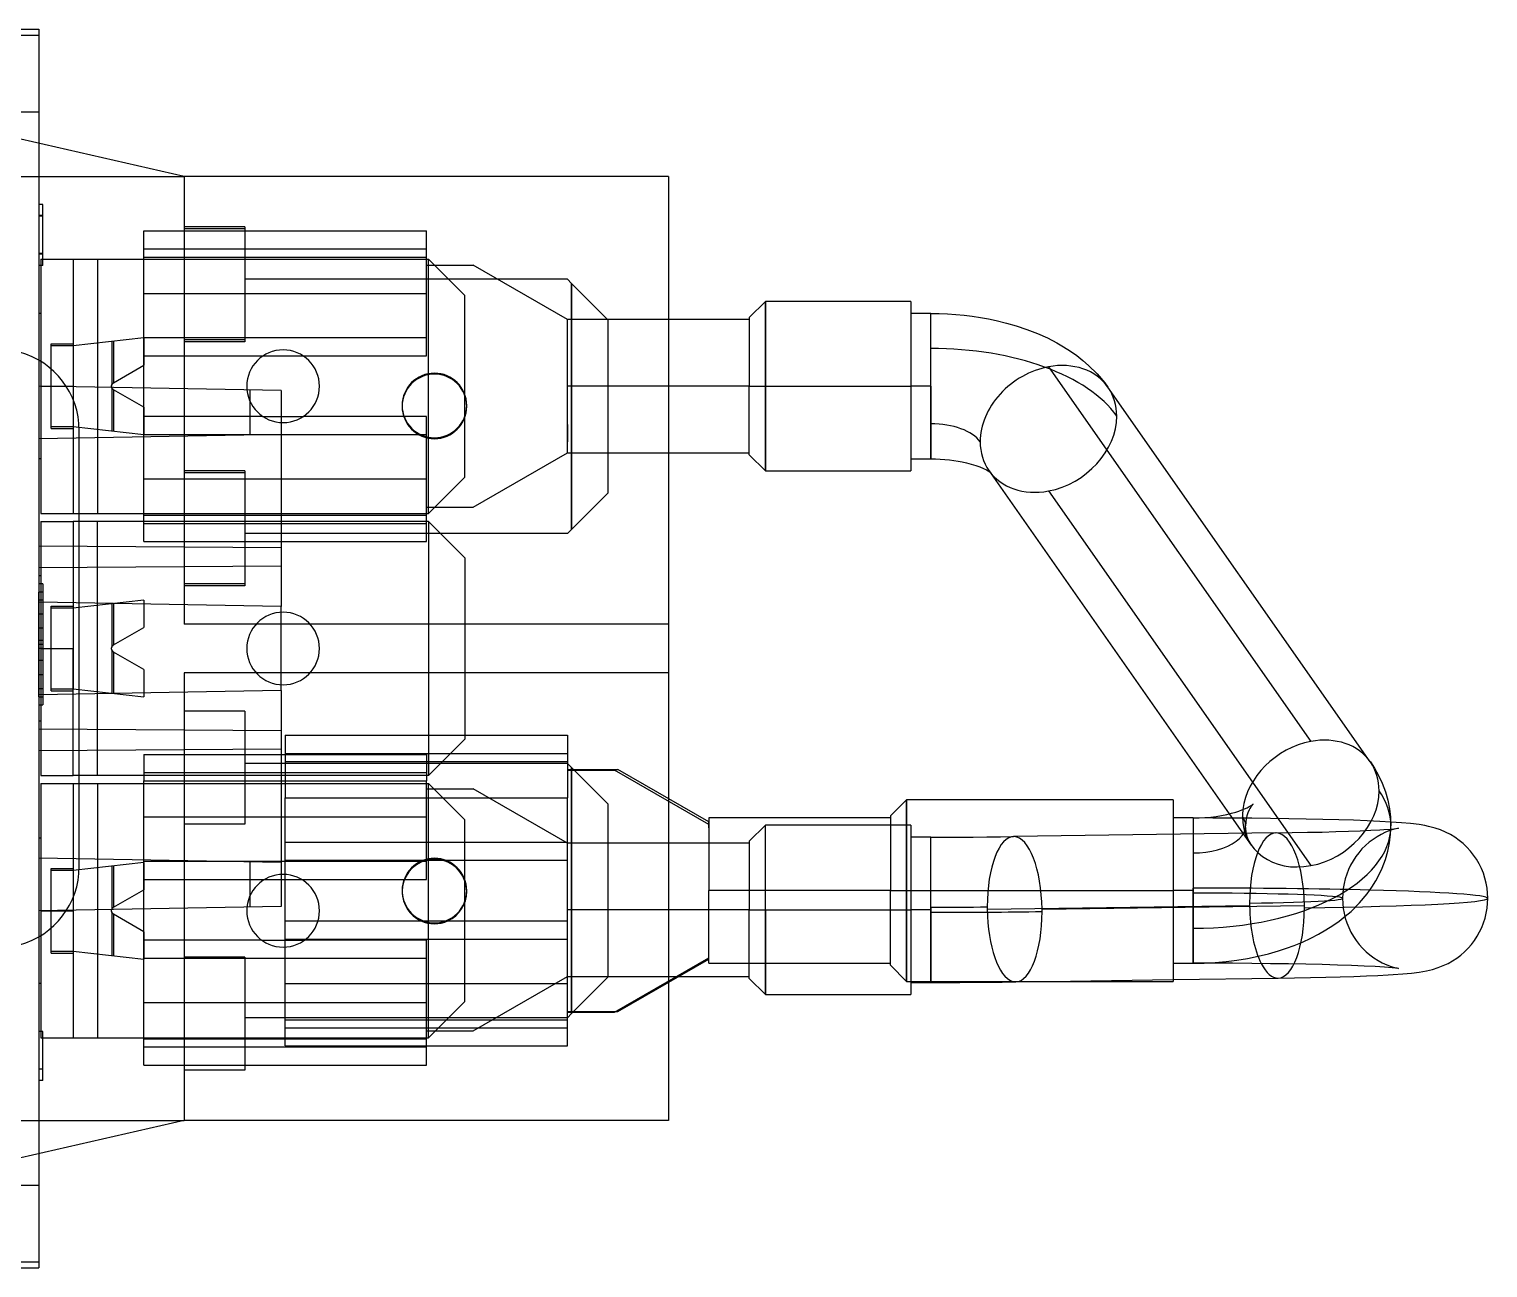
# Model space of a CAD drawing. Header units: millimetres. Extents: x -4.8 to 51.9, y -18 to 18.
# Drawn here: x 15.76 to 51.9, y -15.35 to 15.35 of the extents above; entities that cross this region are included whole.
import ezdxf

# ---------------------------------------------------------------- set-up
doc = ezdxf.new("R2010")
doc.units = ezdxf.units.MM
doc.layers.add('MAIN-1', color=7, linetype='Continuous')
doc.layers.add('MAIN-2', color=7, linetype='Continuous')

msp = doc.modelspace()

# ---------------------------------------------------------------- linework, layer by layer
at = {"layer": 'MAIN-1'}
for p, q in [((15, 15.35), (16, 15.35)), ((15, 15.2), (16, 15.2)), ((16, 15.35), (16, 15.2)), ((16, 15.2), (16, 12.52)), ((19.6, 11.7), (11.2, 13.612)), ((19.6, 11.7), (19.6, 0.6)), ((31.6, 11.7), (19.6, 11.7)), ((31.6, 11.7), (31.6, 0.6)), ((21.1, 10.45), (19.6, 10.45)), ((21.1, 10.45), (21.1, 7.65)), ((29.1, 9.15), (21.1, 9.15)), ((29.2, 9.05), (29.1, 9.15)), ((29.2, 2.95), (29.2, 9.05)), ((29.2, 9.05), (30.1, 8.15)), ((34, 8.602), (33.6, 8.202)), ((34, 8.602), (34, 6.502)), ((37.6, 8.602), (34, 8.602)), ((37.6, 8.602), (37.6, 6.502)), ((30.1, 8.15), (30.1, 3.85)), ((33.6, 8.152), (31.6, 8.152)), ((33.6, 8.202), (33.6, 6.502)), ((38.1, 8.302), (37.6, 8.302)), ((38.1, 6.502), (38.1, 8.302)), ((38.1, 8.302), (38.307, 8.3)), ((38.307, 8.3), (38.513, 8.291)), ((38.513, 8.291), (38.718, 8.278)), ((38.718, 8.278), (38.923, 8.259)), ((38.923, 8.259), (39.126, 8.234)), ((39.126, 8.234), (39.327, 8.204)), ((39.327, 8.204), (39.526, 8.168)), ((39.526, 8.168), (39.722, 8.127)), ((39.722, 8.127), (39.971, 8.067)), ((39.971, 8.067), (40.213, 7.997)), ((40.213, 7.997), (40.481, 7.908)), ((21.1, 7.65), (19.6, 7.65)), ((40.481, 7.908), (40.74, 7.807)), ((40.74, 7.807), (40.988, 7.696)), ((40.988, 7.696), (41.224, 7.574)), ((41.224, 7.574), (41.39, 7.478)), ((41.39, 7.478), (41.558, 7.371)), ((41.558, 7.371), (41.718, 7.258)), ((41.718, 7.258), (41.869, 7.14)), ((41.014, 6.982), (47.514, -2.304)), ((41.869, 7.14), (42.01, 7.017)), ((42.01, 7.017), (42.223, 6.804)), ((42.223, 6.804), (42.411, 6.582)), ((42.411, 6.582), (42.489, 6.475)), ((33.6, 6.502), (31.6, 6.502)), ((33.6, 4.802), (33.6, 6.502)), ((33.6, 6.502), (34, 6.502)), ((34, 6.502), (34, 4.402)), ((34, 6.502), (37.6, 6.502)), ((37.6, 6.502), (37.6, 4.402)), ((38.1, 6.502), (37.6, 6.502)), ((38.1, 6.502), (38.1, 5.569)), ((48.988, -2.811), (42.488, 6.475)), ((38.1, 5.569), (38.1, 4.702)), ((17, -5.411), (17, 5.411)), ((31.6, 4.852), (33.6, 4.852)), ((33.6, 4.802), (34, 4.402)), ((37.6, 4.702), (38.1, 4.702)), ((38.1, 4.702), (38.217, 4.701)), ((38.217, 4.701), (38.333, 4.696)), ((21.1, 4.35), (19.6, 4.35)), ((21.1, 4.35), (21.1, 1.55)), ((34, 4.402), (37.6, 4.402)), ((38.333, 4.696), (38.448, 4.688)), ((38.448, 4.688), (38.561, 4.677)), ((38.561, 4.677), (38.671, 4.662)), ((38.671, 4.662), (38.777, 4.646)), ((38.777, 4.646), (38.879, 4.626)), ((38.879, 4.626), (38.984, 4.603)), ((38.984, 4.603), (39.102, 4.572)), ((39.102, 4.572), (39.213, 4.537)), ((39.213, 4.537), (39.317, 4.499)), ((39.317, 4.499), (39.404, 4.463)), ((39.404, 4.463), (39.475, 4.427)), ((39.475, 4.427), (39.516, 4.405)), ((39.516, 4.405), (39.546, 4.386)), ((39.539, 4.411), (45.495, -4.098)), ((39.546, 4.386), (39.567, 4.371)), ((30.1, 3.85), (29.2, 2.95)), ((29.1, 2.85), (29.2, 2.95)), ((29.1, 2.85), (21.1, 2.85)), ((21.1, 1.55), (19.6, 1.55)), ((31.6, 0.6), (19.6, 0.6)), ((31.6, 0.6), (31.6, -0.6)), ((19.6, -0.6), (19.6, -11.7)), ((31.6, -0.6), (19.6, -0.6)), ((31.6, -0.6), (31.6, -3.723)), ((21.1, -1.55), (19.6, -1.55)), ((21.1, -1.55), (21.1, -4.35)), ((22.1, -2.15), (22.1, -3.7)), ((22.1, -2.15), (29.1, -2.15)), ((29.1, -2.15), (29.1, -3.7)), ((22.1, -2.85), (21.1, -2.85)), ((29.2, -2.95), (29.1, -2.85)), ((48.989, -2.811), (49.092, -2.968)), ((29.2, -9.05), (29.2, -2.95)), ((29.2, -2.95), (30.1, -3.85)), ((29.25, -3), (30.348, -3)), ((32.6, -4.3), (30.348, -3)), ((49.092, -2.968), (49.183, -3.129)), ((49.183, -3.129), (49.282, -3.338)), ((49.282, -3.338), (49.363, -3.55)), ((49.363, -3.55), (49.423, -3.76)), ((22.1, -5.25), (22.1, -3.7)), ((29.1, -5.25), (29.1, -3.7)), ((30.1, -3.85), (30.1, -8.15)), ((37.5, -3.75), (37.1, -4.15)), ((37.5, -3.75), (37.1, -4.15)), ((37.5, -3.75), (37.5, -6)), ((44.1, -3.75), (37.5, -3.75)), ((44.1, -3.75), (37.5, -3.75)), ((44.1, -3.75), (44.1, -6)), ((45.804, -4.002), (45.875, -3.973)), ((45.875, -3.973), (45.935, -3.945)), ((45.935, -3.945), (45.985, -3.92)), ((45.985, -3.92), (46.023, -3.897)), ((46.023, -3.897), (46.051, -3.88)), ((46.051, -3.88), (46.069, -3.867)), ((46.069, -3.867), (46.079, -3.859)), ((46.079, -3.859), (46.082, -3.857)), ((49.423, -3.76), (49.466, -3.971)), ((49.466, -3.971), (49.492, -4.181)), ((32.6, -4.2), (32.6, -6)), ((37.1, -4.2), (32.6, -4.2)), ((37.1, -4.2), (32.6, -4.2)), ((32.6, -4.441), (32.6, -4.3)), ((37.1, -4.15), (37.1, -6)), ((44.6, -4.2), (44.1, -4.2)), ((44.6, -4.2), (44.1, -4.2)), ((44.6, -4.2), (44.747, -4.197)), ((44.6, -4.2), (44.6, -6)), ((44.747, -4.197), (44.892, -4.19)), ((44.892, -4.19), (45.035, -4.177)), ((45.035, -4.177), (45.173, -4.16)), ((45.173, -4.16), (45.305, -4.138)), ((45.305, -4.138), (45.431, -4.113)), ((45.431, -4.113), (45.548, -4.084)), ((45.548, -4.084), (45.655, -4.054)), ((45.655, -4.054), (45.733, -4.028)), ((45.733, -4.028), (45.804, -4.002)), ((49.492, -4.181), (49.5, -4.392)), ((49.759, -4.319), (49.498, -4.301)), ((49.986, -4.339), (49.759, -4.319)), ((21.1, -4.35), (19.6, -4.35)), ((49.466, -4.813), (49.492, -4.603)), ((49.492, -4.603), (49.5, -4.392)), ((50.199, -4.365), (49.986, -4.339)), ((50.338, -4.387), (50.199, -4.365)), ((50.434, -4.408), (50.338, -4.387)), ((50.595, -4.45), (50.434, -4.408)), ((50.731, -4.497), (50.595, -4.45)), ((50.855, -4.551), (50.731, -4.497)), ((50.973, -4.612), (50.855, -4.551)), ((51.084, -4.68), (50.973, -4.612)), ((51.189, -4.755), (51.084, -4.68)), ((49.363, -5.233), (49.423, -5.024)), ((49.423, -5.024), (49.466, -4.813)), ((51.289, -4.837), (51.189, -4.755)), ((51.382, -4.925), (51.289, -4.837)), ((51.468, -5.02), (51.382, -4.925)), ((51.548, -5.12), (51.468, -5.02)), ((22.1, -5.25), (29.1, -5.25)), ((49.282, -5.446), (49.363, -5.233)), ((51.62, -5.225), (51.548, -5.12)), ((51.684, -5.336), (51.62, -5.225)), ((51.741, -5.45), (51.684, -5.336)), ((49.025, -5.919), (49.128, -5.755)), ((49.128, -5.755), (49.183, -5.655)), ((49.183, -5.655), (49.282, -5.446)), ((51.789, -5.568), (51.741, -5.45)), ((51.829, -5.689), (51.789, -5.568)), ((51.86, -5.813), (51.829, -5.689)), ((37.1, -6), (32.6, -6)), ((32.6, -7.8), (32.6, -6)), ((37.1, -7.85), (37.1, -6)), ((37.1, -6), (37.5, -6)), ((37.5, -6), (37.5, -8.25)), ((37.5, -6), (44.1, -6)), ((44.1, -6), (44.1, -8.25)), ((44.6, -6), (44.1, -6)), ((44.6, -6.934), (44.6, -6)), ((48.723, -6.302), (48.911, -6.079)), ((48.911, -6.079), (49.025, -5.919)), ((51.882, -5.938), (51.86, -5.813)), ((51.896, -6.065), (51.882, -5.938)), ((51.9, -6.192), (51.896, -6.065)), ((48.51, -6.515), (48.723, -6.302)), ((51.862, -6.56), (51.883, -6.438)), ((51.883, -6.438), (51.896, -6.315)), ((51.896, -6.315), (51.9, -6.192)), ((22.1, -8.3), (22.1, -6.75)), ((22.1, -6.75), (29.1, -6.75)), ((29.1, -8.3), (29.1, -6.75)), ((48.058, -6.868), (48.218, -6.755)), ((48.218, -6.755), (48.369, -6.637)), ((48.369, -6.637), (48.51, -6.515)), ((51.75, -6.912), (51.796, -6.797)), ((51.796, -6.797), (51.833, -6.68)), ((51.833, -6.68), (51.862, -6.56)), ((44.6, -7.8), (44.6, -6.934)), ((47.308, -7.275), (47.511, -7.182)), ((47.511, -7.182), (47.705, -7.082)), ((47.705, -7.082), (47.89, -6.976)), ((47.89, -6.976), (48.058, -6.868)), ((51.568, -7.235), (51.636, -7.132)), ((51.636, -7.132), (51.697, -7.024)), ((51.697, -7.024), (51.75, -6.912)), ((46.209, -7.628), (46.465, -7.566)), ((46.465, -7.566), (46.714, -7.494)), ((46.714, -7.494), (46.909, -7.431)), ((46.909, -7.431), (47.099, -7.361)), ((47.099, -7.361), (47.308, -7.275)), ((51.23, -7.597), (51.324, -7.515)), ((51.324, -7.515), (51.412, -7.428)), ((51.412, -7.428), (51.494, -7.334)), ((51.494, -7.334), (51.568, -7.235)), ((21.1, -7.65), (19.6, -7.65)), ((21.1, -7.65), (21.1, -10.45)), ((30.348, -9), (32.6, -7.7)), ((32.6, -7.8), (37.1, -7.8)), ((33.6, -8.176), (33.6, -7.8)), ((34, -7.8), (34, -8.576)), ((37.1, -7.85), (37.5, -8.25)), ((37.1, -7.85), (37.5, -8.25)), ((44.1, -7.8), (44.6, -7.8)), ((44.6, -7.8), (44.873, -7.795)), ((45.089, -7.801), (44.6, -7.8)), ((44.873, -7.795), (45.146, -7.781)), ((45.574, -7.803), (45.089, -7.801)), ((45.146, -7.781), (45.416, -7.757)), ((45.416, -7.757), (45.684, -7.723)), ((46.05, -7.807), (45.574, -7.803)), ((45.684, -7.723), (45.949, -7.68)), ((45.949, -7.68), (46.209, -7.628)), ((46.515, -7.812), (46.05, -7.807)), ((46.963, -7.819), (46.515, -7.812)), ((47.391, -7.827), (46.963, -7.819)), ((47.795, -7.836), (47.391, -7.827)), ((48.173, -7.847), (47.795, -7.836)), ((48.521, -7.859), (48.173, -7.847)), ((48.835, -7.871), (48.521, -7.859)), ((49.108, -7.884), (48.835, -7.871)), ((49.343, -7.898), (49.108, -7.884)), ((49.532, -7.912), (49.343, -7.898)), ((49.655, -7.924), (49.532, -7.912)), ((49.685, -7.928), (49.655, -7.924)), ((50.531, -7.952), (50.673, -7.908)), ((50.673, -7.908), (50.796, -7.86)), ((50.796, -7.86), (50.914, -7.804)), ((50.914, -7.804), (51.024, -7.742)), ((51.024, -7.742), (51.13, -7.673)), ((51.13, -7.673), (51.23, -7.597)), ((22.1, -9.85), (22.1, -8.3)), ((29.1, -9.85), (29.1, -8.3)), ((30.1, -8.15), (29.2, -9.05)), ((31.6, -8.277), (31.6, -11.7)), ((31.862, -8.126), (33.6, -8.126)), ((33.6, -8.176), (34, -8.576)), ((37.5, -8.25), (44.1, -8.25)), ((37.6, -8.25), (37.6, -8.576)), ((37.6, -8.276), (38.1, -8.276)), ((38.1, -8.276), (38.1, -8.25)), ((38.1, -8.276), (38.459, -8.276)), ((38.459, -8.276), (38.816, -8.275)), ((38.816, -8.275), (39.17, -8.273)), ((39.17, -8.273), (39.52, -8.27)), ((39.52, -8.27), (39.865, -8.266)), ((39.865, -8.266), (40.202, -8.262)), ((40.202, -8.262), (41.044, -8.25)), ((44.1, -8.207), (46.702, -8.17)), ((46.702, -8.17), (47.114, -8.163)), ((47.114, -8.163), (47.51, -8.155)), ((47.51, -8.155), (47.887, -8.146)), ((47.887, -8.146), (48.245, -8.137)), ((48.245, -8.137), (48.58, -8.126)), ((48.58, -8.126), (48.89, -8.114)), ((48.89, -8.114), (49.176, -8.101)), ((49.176, -8.101), (49.434, -8.087)), ((49.434, -8.087), (49.556, -8.079)), ((49.556, -8.079), (49.796, -8.062)), ((49.796, -8.062), (50.008, -8.043)), ((50.008, -8.043), (50.201, -8.019)), ((50.201, -8.019), (50.383, -7.988)), ((50.383, -7.988), (50.531, -7.952)), ((34, -8.576), (37.6, -8.576)), ((29.25, -9), (30.348, -9)), ((22.1, -9.15), (21.1, -9.15)), ((29.1, -9.15), (29.2, -9.05)), ((22.1, -9.85), (29.1, -9.85)), ((21.1, -10.45), (19.6, -10.45)), ((19.6, -11.7), (11.2, -13.612)), ((31.6, -11.7), (19.6, -11.7)), ((16, -12.52), (16, -15.2)), ((15, -15.2), (16, -15.2)), ((15, -15.35), (16, -15.35)), ((16, -15.2), (16, -15.35))]:
    msp.add_line(p, q, dxfattribs=at)
for centre, radius, start, end in [((15, 5.411), 2, 0, 75), ((25.8, 6.024), 0.8, 0, 180), ((25.8, 6.024), 0.8, 180, 0), ((15, -5.411), 2, 285, 0), ((25.8, -6.024), 0.8, 104.6891, 180), ((25.8, -6.024), 0.8, 0, 75.3109), ((25.8, -6.024), 0.8, 180, 245.1872), ((25.8, -6.024), 0.8, 294.8128, 0)]:
    msp.add_arc(centre, radius, start, end, dxfattribs=at)
for centre, major_axis, ratio, start_param, end_param in [((41.014, 5.443), (-1.475, -1.032), 0.803572, -2.083171, -0.512374), ((41.014, 5.443), (-1.475, -1.032), 0.803572, 3.141527, 4.200015), ((38.1, 4.894), (-1.3, 0), 0.518773, -2.79327, -1.570796), ((41.014, 5.443), (-1.475, -1.032), 0.803572, -0.512374, -0.000066), ((47.514, -3.843), (-1.475, -1.032), 0.803572, -2.083171, -0.622221), ((47.514, -3.843), (-1.475, -1.032), 0.803572, 3.141527, 4.200015), ((44.6, -4.392), (-4.9, 0), 0.518773, 1.570796, 3.141538), ((44.6, -6.192), (-7.3, 0), 0.034899, 3.141523, 4.069272), ((46.676, -6.37), (0.026, -1.8), 0.377293, -0.649053, 0.000094), ((40.176, -6.462), (0.026, -1.8), 0.377293, -0.120714, 0.000094)]:
    msp.add_ellipse(centre, major_axis=major_axis, ratio=ratio, start_param=start_param, end_param=end_param, dxfattribs=at)
at = {"layer": 'MAIN-2'}
for p, q in [((16, 15.35), (16, 15.35)), ((15, 13.3), (16, 13.3)), ((16, 12.52), (16, -12.52)), ((15.095, 11.7), (19.6, 11.7)), ((19.6, 11.7), (19.6, 11.7)), ((19.6, 11.7), (19.6, 11.7)), ((19.6, 11.7), (19.6, 11.7)), ((19.6, 11.7), (19.6, 11.7)), ((31.6, 11.7), (31.6, 11.7)), ((16, 11.006), (16, 11.006)), ((16.1, 11.006), (16, 11.006)), ((16.1, 11.006), (16.1, 11.006)), ((16.1, 10.729), (16.1, 11.006)), ((16, 10.729), (16, 10.729)), ((16.1, 10.729), (16, 10.729)), ((16.1, 10.713), (16, 10.713)), ((16.1, 10.729), (16.1, 10.729)), ((16.1, 9.789), (16.1, 10.729)), ((18.6, 9.702), (18.6, 10.352)), ((18.6, 10.352), (18.6, 10.352)), ((18.6, 10.352), (25.6, 10.352)), ((19.6, 10.45), (19.6, 10.45)), ((19.6, 10.4), (19.6, 10.4)), ((21.1, 10.4), (19.6, 10.4)), ((21.1, 10.45), (21.1, 10.45)), ((21.1, 10.4), (21.1, 10.4)), ((25.6, 10.352), (25.6, 10.352)), ((25.6, 9.702), (25.6, 10.352)), ((16.1, 9.789), (16, 9.789)), ((16, 9.773), (16, 9.773)), ((16.1, 9.773), (16, 9.773)), ((16.1, 9.496), (16.1, 9.789)), ((16.1, 9.773), (16.1, 9.773)), ((18.6, 9.902), (18.6, 9.902)), ((18.6, 9.902), (25.6, 9.902)), ((25.6, 9.902), (25.6, 9.902)), ((16, 9.496), (16, 9.496)), ((16.1, 9.496), (16, 9.496)), ((16.05, 9.65), (16.05, 3.35)), ((16.05, 9.65), (16.05, 9.65)), ((16.05, 9.65), (17.45, 9.65)), ((16.1, 9.496), (16.1, 9.496)), ((16.85, 9.65), (16.85, 9.65)), ((16.85, 9.65), (16.85, 3.35)), ((17.45, 9.65), (17.45, 3.35)), ((17.45, 9.65), (25.65, 9.65)), ((17.45, 9.65), (17.45, 3.35)), ((18.6, 3.302), (18.6, 9.702)), ((18.6, 9.702), (25.6, 9.702)), ((18.6, 9.702), (25.6, 9.702)), ((25.6, 9.502), (25.6, 9.702)), ((25.6, 8.802), (25.6, 9.58)), ((25.6, 9.502), (25.6, 9.502)), ((25.6, 9.502), (26.762, 9.502)), ((25.65, 9.65), (25.65, 9.65)), ((25.65, 3.35), (25.65, 9.65)), ((25.65, 3.35), (25.65, 9.65)), ((26.55, 8.75), (25.65, 9.65)), ((29.1, 8.152), (26.762, 9.502)), ((26.762, 9.502), (26.762, 9.502)), ((21.1, 9.15), (21.1, 9.15)), ((21.1, 9.15), (21.1, 9.15)), ((29.1, 9.15), (29.1, 9.15)), ((29.1, 9.15), (29.1, 9.15)), ((29.2, 9.05), (29.2, 2.95)), ((29.2, 9.05), (29.2, 2.95)), ((29.2, 2.95), (29.2, 9.05)), ((18.6, 8.802), (25.6, 8.802)), ((18.6, 8.802), (25.6, 8.802)), ((25.6, 7.702), (25.6, 8.802)), ((26.55, 8.75), (26.55, 8.75)), ((26.55, 4.25), (26.55, 8.75)), ((34, 6.502), (34, 8.602)), ((16, 8.3), (16, 8.3)), ((16.05, 8.3), (16, 8.3)), ((16.05, 8.3), (16.05, 8.3)), ((29.1, 7.451), (29.1, 8.152)), ((29.1, 8.152), (29.1, 8.152)), ((31.6, 8.152), (29.1, 8.152)), ((30.1, 8.15), (30.1, 8.15)), ((30.1, 8.15), (30.1, 8.15)), ((38.1, 7.436), (38.1, 8.302)), ((18.6, 7.7), (16.85, 7.5)), ((17.804, 7.609), (17.804, 6.529)), ((17.854, 6.589), (17.854, 7.615)), ((17.854, 6.589), (17.854, 7.615)), ((25.6, 7.702), (18.6, 7.702)), ((18.6, 7.702), (18.6, 7.702)), ((18.6, 7.7), (18.6, 7.02)), ((18.6, 7.7), (18.6, 7.7)), ((18.6, 7.7), (18.6, 7.7)), ((19.6, 7.65), (19.6, 7.65)), ((19.6, 7.65), (19.6, 7.65)), ((19.6, 7.6), (19.6, 7.6)), ((19.6, 7.6), (19.6, 7.6)), ((21.1, 7.6), (19.6, 7.6)), ((21.1, 7.65), (21.1, 7.65)), ((21.1, 7.65), (21.1, 7.65)), ((21.1, 7.65), (21.1, 7.6)), ((21.1, 7.6), (21.1, 7.6)), ((21.1, 7.6), (21.1, 7.6)), ((25.6, 7.252), (25.6, 7.702)), ((25.6, 7.702), (25.6, 7.702)), ((16.3, 7.55), (16.85, 7.55)), ((16.3, 7.55), (16.3, 7.55)), ((16.3, 5.45), (16.3, 7.55)), ((16.3, 7.5), (16.3, 7.5)), ((16.85, 7.5), (16.3, 7.5)), ((16.85, 7.55), (16.85, 7.55)), ((16.85, 7.5), (16.85, 5.5)), ((16.85, 7.5), (16.85, 5.5)), ((16.85, 7.5), (16.85, 7.5)), ((18.6, 7.252), (21.556, 7.252)), ((18.6, 7.252), (18.6, 7.252)), ((21.556, 7.252), (21.556, 7.252)), ((21.556, 7.252), (22.544, 7.252)), ((22.544, 7.252), (25.6, 7.252)), ((22.544, 7.252), (22.544, 7.252)), ((25.6, 7.252), (25.6, 7.252)), ((29.1, 6.502), (29.1, 7.451)), ((38.1, 6.502), (38.1, 7.436)), ((17.85, 6.587), (18.6, 7.02)), ((18.6, 7.02), (18.6, 7.02)), ((18.6, 7.02), (18.6, 7.02)), ((17.8, 6.506), (17.801, 6.513)), ((17.8, 6.5), (17.8, 6.506)), ((17.801, 6.513), (17.802, 6.519)), ((17.802, 6.519), (17.803, 6.525)), ((17.803, 6.525), (17.805, 6.531)), ((17.805, 6.531), (17.807, 6.537)), ((17.807, 6.537), (17.81, 6.543)), ((17.81, 6.543), (17.812, 6.548)), ((17.812, 6.548), (17.815, 6.553)), ((17.815, 6.553), (17.819, 6.558)), ((17.819, 6.558), (17.822, 6.563)), ((17.822, 6.563), (17.826, 6.567)), ((17.826, 6.567), (17.83, 6.571)), ((17.83, 6.571), (17.834, 6.575)), ((17.834, 6.575), (17.838, 6.578)), ((17.838, 6.578), (17.842, 6.581)), ((17.842, 6.581), (17.846, 6.584)), ((17.846, 6.584), (17.85, 6.587)), ((17.85, 6.587), (17.85, 6.587)), ((17.85, 6.587), (17.85, 6.587)), ((25.8, 6.8), (25.8, 6.8)), ((16, 6.5), (16, 6.5)), ((22, 6.395), (16, 6.5)), ((16.05, 6.5), (16.85, 6.5)), ((17.8, 6.493), (17.8, 6.5)), ((17.801, 6.486), (17.8, 6.493)), ((17.802, 6.48), (17.801, 6.486)), ((17.804, 6.473), (17.802, 6.48)), ((17.806, 6.467), (17.804, 6.473)), ((17.804, 6.471), (17.804, 5.391)), ((17.808, 6.461), (17.806, 6.467)), ((17.811, 6.455), (17.808, 6.461)), ((17.814, 6.449), (17.811, 6.455)), ((17.817, 6.444), (17.814, 6.449)), ((17.821, 6.439), (17.817, 6.444)), ((17.824, 6.434), (17.821, 6.439)), ((17.828, 6.43), (17.824, 6.434)), ((17.833, 6.426), (17.828, 6.43)), ((17.837, 6.422), (17.833, 6.426)), ((17.841, 6.419), (17.837, 6.422)), ((17.846, 6.416), (17.841, 6.419)), ((17.85, 6.413), (17.846, 6.416)), ((17.85, 6.413), (17.85, 6.413)), ((17.85, 6.413), (17.85, 6.413)), ((18.6, 5.98), (17.85, 6.413)), ((17.854, 5.385), (17.854, 6.411)), ((17.854, 5.385), (17.854, 6.411)), ((21.15, 6.5), (21.15, 6.5)), ((21.228, 6.409), (21.228, 5.291)), ((22, 6.395), (22, 6.395)), ((22, 6.395), (22, 2.495)), ((22.95, 6.5), (22.95, 6.5)), ((29.1, 5.554), (29.1, 6.502)), ((33.6, 6.502), (29.1, 6.502)), ((31.6, 6.502), (29.1, 6.502)), ((33.6, 6.502), (34, 6.502)), ((34, 4.402), (34, 6.502)), ((34, 6.502), (37.6, 6.502)), ((38.1, 6.502), (37.6, 6.502)), ((38.1, 4.702), (38.1, 6.502)), ((18.6, 5.98), (18.6, 5.3)), ((18.6, 5.98), (18.6, 5.98)), ((18.6, 5.98), (18.6, 5.98)), ((25, 6.024), (25, 6.024)), ((26.6, 6.024), (26.6, 6.024)), ((16.3, 5.5), (16.3, 5.5)), ((16.3, 5.5), (16.85, 5.5)), ((16.3, 5.45), (16.85, 5.45)), ((16.3, 5.45), (16.3, 5.45)), ((16.85, 5.5), (16.85, 5.5)), ((16.85, 5.5), (18.6, 5.3)), ((16.85, 5.45), (16.85, 5.45)), ((21.549, 5.752), (18.6, 5.752)), ((18.6, 5.752), (18.6, 5.752)), ((21.549, 5.752), (21.549, 5.752)), ((21.549, 5.752), (22.551, 5.752)), ((25.6, 5.752), (22.551, 5.752)), ((22.551, 5.752), (22.551, 5.752)), ((25.6, 5.302), (25.6, 5.752)), ((25.6, 5.752), (25.6, 5.752)), ((29.1, 5.554), (29.1, 5.12)), ((29.1, 4.852), (29.1, 5.554)), ((22, 5.305), (16, 5.2)), ((16, 5.2), (16, 5.2)), ((17, 5.411), (17, 5.411)), ((18.6, 5.302), (25.6, 5.302)), ((18.6, 5.302), (18.6, 5.302)), ((18.6, 5.3), (18.6, 5.3)), ((18.6, 5.3), (18.6, 5.3)), ((22, 5.305), (22, 5.305)), ((25.6, 5.302), (25.6, 5.302)), ((25.6, 4.202), (25.6, 5.302)), ((25.8, 5.2), (25.8, 5.2)), ((29.1, 4.852), (29.1, 5.12)), ((16, 4.7), (16, 4.7)), ((16.05, 4.7), (16, 4.7)), ((16.05, 4.7), (16.05, 4.7)), ((26.762, 3.502), (29.1, 4.852)), ((29.1, 4.852), (29.1, 4.852)), ((29.1, 4.852), (31.6, 4.852)), ((19.6, 4.4), (19.6, 4.4)), ((19.6, 4.4), (19.6, 4.4)), ((21.1, 4.4), (19.6, 4.4)), ((19.6, 4.35), (19.6, 4.35)), ((19.6, 4.35), (19.6, 4.35)), ((21.1, 4.4), (21.1, 4.4)), ((21.1, 4.4), (21.1, 4.4)), ((21.1, 4.4), (21.1, 4.35)), ((21.1, 4.35), (21.1, 4.35)), ((21.1, 4.35), (21.1, 4.35)), ((39.55, 4.396), (39.539, 4.411)), ((39.567, 4.375), (39.55, 4.396)), ((39.579, 4.362), (39.567, 4.375)), ((39.567, 4.371), (39.577, 4.364)), ((39.577, 4.364), (39.581, 4.36)), ((39.581, 4.36), (39.579, 4.362)), ((18.6, 4.202), (25.6, 4.202)), ((18.6, 4.202), (25.6, 4.202)), ((25.6, 3.502), (25.6, 4.202)), ((25.65, 3.35), (26.55, 4.25)), ((26.55, 4.25), (26.55, 4.25)), ((30.1, 3.85), (30.1, 3.85)), ((30.1, 3.85), (30.1, 3.85)), ((41.014, 3.904), (47.514, -5.382)), ((16.05, 3.35), (16.05, 3.35)), ((16.05, 3.35), (17.45, 3.35)), ((16.85, 3.35), (16.85, 3.35)), ((17.45, 3.35), (25.65, 3.35)), ((18.6, 2.652), (18.6, 3.302)), ((18.6, 3.302), (25.6, 3.302)), ((18.6, 3.302), (25.6, 3.302)), ((25.6, 3.502), (25.6, 3.502)), ((25.6, 3.302), (25.6, 3.502)), ((25.6, 3.502), (26.762, 3.502)), ((25.6, 2.652), (25.6, 3.302)), ((25.65, 3.35), (25.65, 3.35)), ((26.762, 3.502), (26.762, 3.502)), ((16.05, 3.15), (16.05, 0)), ((16.05, 3.15), (16.05, 3.15)), ((16.05, 3.15), (16.85, 3.15)), ((16.85, 3.15), (16.85, 0)), ((16.85, 3.15), (16.85, 3.15)), ((17.45, 3.15), (16.85, 3.15)), ((25.65, 3.15), (17.45, 3.15)), ((17.45, -3.15), (17.45, 3.15)), ((17.45, -3.15), (17.45, 3.15)), ((18.6, 3.102), (18.6, 3.102)), ((18.6, 3.102), (25.6, 3.102)), ((25.6, 3.102), (25.6, 3.102)), ((25.65, 3.15), (25.65, 3.15)), ((25.65, 3.15), (25.65, -3.15)), ((25.65, 3.15), (25.65, -3.15)), ((26.55, 2.25), (25.65, 3.15)), ((22, 2.495), (16, 2.538)), ((18.6, 2.652), (18.6, 2.652)), ((18.6, 2.652), (25.6, 2.652)), ((21.1, 2.85), (21.1, 2.85)), ((21.1, 2.85), (21.1, 2.85)), ((25.6, 2.652), (25.6, 2.652)), ((29.1, 2.85), (29.1, 2.85)), ((29.1, 2.85), (29.1, 2.85)), ((22, 2.495), (22, 1.045)), ((26.55, 2.25), (26.55, 2.25)), ((26.55, 2.25), (26.55, -2.25)), ((22, 2.043), (16, 2)), ((16, 1.8), (16, 1.8)), ((16.05, 1.8), (16, 1.8)), ((16.1, 1.6), (16, 1.6)), ((16.05, 1.8), (16.05, 1.8)), ((16.1, 1.6), (16.1, 0.1)), ((19.6, 1.6), (19.6, 1.6)), ((21.1, 1.6), (19.6, 1.6)), ((19.6, 1.55), (19.6, 1.55)), ((21.1, 1.6), (21.1, 1.6)), ((21.1, 1.55), (21.1, 1.55)), ((16, 0.1), (16, 1.4)), ((16.1, 1.4), (16, 1.4)), ((16, 1.2), (16, 1.2)), ((16.1, 1.2), (16, 1.2)), ((16, 1.15), (16, 1.15)), ((22, 1.045), (16, 1.15)), ((16.1, 1.2), (16.1, 1.2)), ((16.1, 1.2), (16.1, 0.2)), ((18.6, 1.2), (16.85, 1)), ((17.804, 1.109), (17.804, 0.029)), ((17.854, 0.089), (17.854, 1.115)), ((17.854, 0.089), (17.854, 1.115)), ((18.6, 1.2), (18.6, 0.52)), ((18.6, 1.2), (18.6, 1.2)), ((18.6, 1.2), (18.6, 1.2)), ((16, 0.85), (16, 0.85)), ((16.1, 0.85), (16, 0.85)), ((16.1, 0.85), (16.1, 0.85)), ((16.3, -1.05), (16.3, 1.05)), ((16.3, 1.05), (16.85, 1.05)), ((16.3, 1.05), (16.3, 1.05)), ((16.3, 1), (16.3, 1)), ((16.85, 1), (16.3, 1)), ((16.85, 1.05), (16.85, 1.05)), ((16.85, 1), (16.85, -1)), ((16.85, 1), (16.85, 1)), ((16.85, 1), (16.85, -1)), ((22, 1.045), (22, 1.045)), ((22, -1.045), (22, 1.045)), ((16, 0.5), (16, 0.5)), ((16.1, 0.5), (16, 0.5)), ((16.1, 0.5), (16.1, 0.5)), ((17.85, 0.087), (18.6, 0.52)), ((18.6, 0.52), (18.6, 0.52)), ((18.6, 0.52), (18.6, 0.52)), ((19.6, 0.6), (19.6, 0.6)), ((19.6, 0.6), (19.6, 0.6)), ((31.6, 0.6), (31.6, 0.6)), ((31.6, 0.6), (31.6, 0.6)), ((16, 0.2), (16, 0.2)), ((16.1, 0.2), (16, 0.2)), ((16.1, 0.1), (16, 0.1)), ((16.1, 0.1), (16, 0.1)), ((16.1, 0.1), (16, 0.1)), ((16.1, 0.1), (16, 0.1)), ((16, -1.2), (16, 0.1)), ((16, 0), (16, 0)), ((16.1, 0), (16, 0)), ((16.1, 0.2), (16.1, 0.2)), ((16.1, 0.2), (16.1, 0)), ((16.1, 0.1), (16.1, -1.4)), ((16.1, 0), (16.1, -1)), ((16.1, 0), (16.1, 0)), ((17.8, 0.006), (17.801, 0.013)), ((17.8, 0), (17.8, 0.006)), ((17.8, -0.007), (17.8, 0)), ((17.801, 0.013), (17.802, 0.019)), ((17.802, 0.019), (17.803, 0.025)), ((17.803, 0.025), (17.805, 0.031)), ((17.805, 0.031), (17.807, 0.037)), ((17.807, 0.037), (17.81, 0.043)), ((17.81, 0.043), (17.812, 0.048)), ((17.812, 0.048), (17.815, 0.053)), ((17.815, 0.053), (17.819, 0.058)), ((17.819, 0.058), (17.822, 0.063)), ((17.822, 0.063), (17.826, 0.067)), ((17.826, 0.067), (17.83, 0.071)), ((17.83, 0.071), (17.834, 0.075)), ((17.834, 0.075), (17.838, 0.078)), ((17.838, 0.078), (17.842, 0.081)), ((17.842, 0.081), (17.846, 0.084)), ((17.846, 0.084), (17.85, 0.087)), ((17.85, 0.087), (17.85, 0.087)), ((17.85, 0.087), (17.85, 0.087)), ((21.15, 0), (21.15, 0)), ((22.95, 0), (22.95, 0)), ((16, -0.3), (16, -0.3)), ((16.1, -0.3), (16, -0.3)), ((16.05, 0), (16.05, -3.15)), ((16.05, 0), (16.85, 0)), ((16.1, -0.3), (16.1, -0.3)), ((16.85, -3.15), (16.85, 0)), ((17.801, -0.014), (17.8, -0.007)), ((17.802, -0.02), (17.801, -0.014)), ((17.804, -0.027), (17.802, -0.02)), ((17.806, -0.033), (17.804, -0.027)), ((17.804, -0.029), (17.804, -1.109)), ((17.808, -0.039), (17.806, -0.033)), ((17.811, -0.045), (17.808, -0.039)), ((17.814, -0.051), (17.811, -0.045)), ((17.817, -0.056), (17.814, -0.051)), ((17.821, -0.061), (17.817, -0.056)), ((17.824, -0.066), (17.821, -0.061)), ((17.828, -0.07), (17.824, -0.066)), ((17.833, -0.074), (17.828, -0.07)), ((17.837, -0.078), (17.833, -0.074)), ((17.841, -0.081), (17.837, -0.078)), ((17.846, -0.084), (17.841, -0.081)), ((17.85, -0.087), (17.846, -0.084)), ((17.85, -0.087), (17.85, -0.087)), ((17.85, -0.087), (17.85, -0.087)), ((18.6, -0.52), (17.85, -0.087)), ((17.854, -1.115), (17.854, -0.089)), ((17.854, -1.115), (17.854, -0.089)), ((16, -0.65), (16, -0.65)), ((16.1, -0.65), (16, -0.65)), ((16.1, -0.65), (16.1, -0.65)), ((18.6, -0.52), (18.6, -1.2)), ((18.6, -0.52), (18.6, -0.52)), ((18.6, -0.52), (18.6, -0.52)), ((19.6, -0.6), (19.6, -0.6)), ((19.6, -0.6), (19.6, -0.6)), ((31.6, -0.6), (31.6, -0.6)), ((31.6, -0.6), (31.6, -0.6)), ((16, -1), (16, -1)), ((16.1, -1), (16, -1)), ((22, -1.045), (16, -1.15)), ((16.1, -1), (16.1, -1)), ((16.3, -1), (16.3, -1)), ((16.3, -1), (16.85, -1)), ((16.3, -1.05), (16.85, -1.05)), ((16.3, -1.05), (16.3, -1.05)), ((16.85, -1), (16.85, -1)), ((16.85, -1), (18.6, -1.2)), ((16.85, -1.05), (16.85, -1.05)), ((22, -1.045), (22, -2.495)), ((22, -1.045), (22, -1.045)), ((16, -1.15), (16, -1.15)), ((16, -1.2), (16.1, -1.2)), ((16, -1.4), (16.1, -1.4)), ((18.6, -1.2), (18.6, -1.2)), ((18.6, -1.2), (18.6, -1.2)), ((16, -1.8), (16, -1.8)), ((16.05, -1.8), (16, -1.8)), ((16.05, -1.8), (16.05, -1.8)), ((19.6, -1.55), (19.6, -1.55)), ((19.6, -1.55), (19.6, -1.55)), ((21.1, -1.55), (21.1, -1.55)), ((21.1, -1.55), (21.1, -1.55)), ((22, -2.043), (16, -2)), ((22.1, -2.15), (22.1, -2.15)), ((22.1, -2.15), (22.1, -2.15)), ((29.1, -2.15), (29.1, -2.15)), ((29.1, -2.15), (29.1, -2.15)), ((22, -2.495), (16, -2.538)), ((22, -2.495), (22, -6.395)), ((25.65, -3.15), (26.55, -2.25)), ((26.55, -2.25), (26.55, -2.25)), ((18.6, -2.626), (18.6, -3.276)), ((18.6, -2.626), (18.6, -2.626)), ((18.6, -2.626), (25.6, -2.626)), ((21.1, -2.85), (21.1, -2.85)), ((21.1, -2.85), (21.1, -2.85)), ((22.1, -2.6), (22.1, -2.6)), ((22.1, -2.6), (22.1, -2.6)), ((22.1, -2.6), (29.1, -2.6)), ((22.1, -2.8), (29.1, -2.8)), ((22.1, -2.8), (29.1, -2.8)), ((22.1, -2.8), (29.1, -2.8)), ((22.1, -2.8), (29.1, -2.8)), ((29.1, -2.85), (22.1, -2.85)), ((25.6, -2.626), (25.6, -2.626)), ((25.6, -2.626), (25.6, -3.276)), ((29.1, -2.6), (29.1, -2.6)), ((29.1, -2.6), (29.1, -2.6)), ((29.1, -2.85), (29.1, -2.85)), ((29.1, -2.85), (29.1, -2.85)), ((16.05, -3.15), (16.05, -3.15)), ((16.05, -3.15), (16.85, -3.15)), ((17.45, -3.15), (16.85, -3.15)), ((16.85, -3.15), (16.85, -3.15)), ((25.65, -3.15), (17.45, -3.15)), ((18.6, -3.076), (18.6, -3.076)), ((18.6, -3.076), (25.6, -3.076)), ((25.6, -3.076), (25.6, -3.076)), ((25.65, -3.15), (25.65, -3.15)), ((29.1, -3), (29.1, -3)), ((29.1, -3), (29.2, -3)), ((29.1, -3.013), (29.1, -3.013)), ((29.1, -3.013), (30.262, -3.013)), ((29.2, -2.95), (29.2, -9.05)), ((29.2, -2.95), (29.2, -3)), ((29.2, -3.013), (29.2, -2.95)), ((29.2, -3), (29.2, -9)), ((29.2, -3), (29.25, -3)), ((29.2, -9.013), (29.2, -3.013)), ((30.262, -3.013), (30.262, -3.013)), ((32.6, -4.363), (30.262, -3.013)), ((30.348, -3), (30.348, -3)), ((16.05, -3.35), (16.05, -3.35)), ((16.05, -3.35), (17.45, -3.35)), ((16.05, -3.35), (16.05, -9.65)), ((16.85, -3.35), (16.85, -3.35)), ((16.85, -3.35), (16.85, -9.65)), ((17.45, -3.35), (17.45, -9.65)), ((17.45, -3.35), (25.65, -3.35)), ((17.45, -3.35), (17.45, -9.65)), ((18.6, -3.276), (25.6, -3.276)), ((18.6, -3.276), (25.6, -3.276)), ((18.6, -9.676), (18.6, -3.276)), ((25.6, -3.476), (25.6, -3.276)), ((25.6, -4.176), (25.6, -3.399)), ((25.6, -3.476), (26.762, -3.476)), ((25.6, -3.476), (25.6, -3.476)), ((25.65, -9.65), (25.65, -3.35)), ((25.65, -3.35), (25.65, -3.35)), ((25.65, -9.65), (25.65, -3.35)), ((26.55, -4.25), (25.65, -3.35)), ((29.1, -4.826), (26.762, -3.476)), ((26.762, -3.476), (26.762, -3.476)), ((22.1, -3.7), (29.1, -3.7)), ((22.1, -3.7), (29.1, -3.7)), ((30.1, -3.85), (30.1, -3.85)), ((30.1, -3.85), (30.1, -3.85)), ((31.6, -3.723), (31.6, -8.277)), ((37.5, -6), (37.5, -3.75)), ((37.5, -3.75), (37.5, -6)), ((37.5, -6), (37.5, -3.75)), ((46.006, -3.963), (45.985, -4.002)), ((46.025, -3.93), (46.006, -3.963)), ((46.048, -3.896), (46.025, -3.93)), ((46.071, -3.868), (46.048, -3.896)), ((46.082, -3.857), (46.071, -3.868)), ((18.6, -4.176), (25.6, -4.176)), ((18.6, -4.176), (25.6, -4.176)), ((25.6, -5.276), (25.6, -4.176)), ((26.55, -4.25), (26.55, -4.25)), ((26.55, -8.75), (26.55, -4.25)), ((32.6, -4.3), (32.6, -4.3)), ((44.1, -4.2), (44.1, -4.2)), ((44.6, -4.2), (44.6, -6)), ((44.6, -4.2), (44.6, -5.066)), ((45.088, -4.201), (44.6, -4.2)), ((45.572, -4.203), (45.088, -4.201)), ((45.495, -4.098), (46.039, -4.875)), ((46.049, -4.207), (45.572, -4.203)), ((45.904, -4.307), (45.9, -4.392)), ((45.915, -4.225), (45.904, -4.307)), ((45.932, -4.145), (45.915, -4.225)), ((45.956, -4.072), (45.932, -4.145)), ((45.985, -4.002), (45.956, -4.072)), ((46.516, -4.212), (46.049, -4.207)), ((46.968, -4.218), (46.516, -4.212)), ((47.402, -4.226), (46.968, -4.218)), ((47.816, -4.236), (47.402, -4.226)), ((48.207, -4.246), (47.816, -4.236)), ((48.574, -4.258), (48.207, -4.246)), ((48.913, -4.271), (48.574, -4.258)), ((49.221, -4.285), (48.913, -4.271)), ((49.498, -4.301), (49.221, -4.285)), ((19.6, -4.35), (19.6, -4.35)), ((19.6, -4.35), (19.6, -4.35)), ((19.6, -4.35), (19.6, -4.35)), ((19.6, -4.35), (19.6, -4.35)), ((21.1, -4.35), (21.1, -4.35)), ((21.1, -4.35), (21.1, -4.35)), ((21.1, -4.35), (21.1, -4.35)), ((21.1, -4.35), (21.1, -4.35)), ((32.6, -4.363), (32.6, -4.363)), ((32.6, -4.441), (32.6, -4.809)), ((34, -4.376), (33.6, -4.776)), ((34, -6.476), (34, -4.376)), ((37.6, -4.376), (34, -4.376)), ((37.6, -4.376), (37.6, -6.476)), ((38.1, -4.676), (37.6, -4.676)), ((38.1, -6.476), (38.1, -4.676)), ((38.1, -4.676), (38.451, -4.676)), ((38.451, -4.676), (38.8, -4.675)), ((38.8, -4.675), (39.146, -4.673)), ((39.146, -4.673), (39.487, -4.67)), ((39.487, -4.67), (39.823, -4.667)), ((39.823, -4.667), (40.151, -4.662)), ((46.651, -4.57), (40.151, -4.662)), ((45.903, -4.469), (45.9, -4.392)), ((45.912, -4.544), (45.903, -4.469)), ((45.927, -4.618), (45.912, -4.544)), ((45.947, -4.686), (45.927, -4.618)), ((45.971, -4.751), (45.947, -4.686)), ((46.651, -4.57), (47.05, -4.564)), ((47.05, -4.564), (47.433, -4.556)), ((47.433, -4.556), (47.796, -4.548)), ((47.796, -4.548), (48.136, -4.538)), ((48.136, -4.538), (48.452, -4.528)), ((48.452, -4.528), (48.741, -4.517)), ((48.741, -4.517), (48.998, -4.505)), ((48.998, -4.505), (49.223, -4.493)), ((49.157, -4.664), (49.057, -4.73)), ((49.261, -4.606), (49.157, -4.664)), ((49.223, -4.493), (49.324, -4.487)), ((49.368, -4.555), (49.261, -4.606)), ((49.324, -4.487), (49.506, -4.474)), ((49.474, -4.514), (49.368, -4.555)), ((49.58, -4.48), (49.474, -4.514)), ((49.506, -4.474), (49.632, -4.462)), ((49.661, -4.461), (49.58, -4.48)), ((49.632, -4.462), (49.689, -4.456)), ((49.689, -4.456), (49.661, -4.461)), ((16.05, -4.7), (16, -4.7)), ((16, -4.7), (16, -4.7)), ((16.05, -4.7), (16.05, -4.7)), ((22.1, -4.8), (29.1, -4.8)), ((22.1, -4.8), (22.1, -4.8)), ((22.1, -4.8), (22.1, -4.8)), ((29.1, -4.8), (29.1, -4.8)), ((29.1, -4.8), (29.1, -4.8)), ((29.1, -4.826), (29.1, -4.826)), ((33.6, -4.826), (29.1, -4.826)), ((33.6, -4.776), (33.6, -6.476)), ((45.998, -4.807), (45.971, -4.751)), ((46.019, -4.844), (45.998, -4.807)), ((46.039, -4.875), (46.019, -4.844)), ((48.782, -4.969), (48.702, -5.061)), ((48.868, -4.883), (48.782, -4.969)), ((48.96, -4.803), (48.868, -4.883)), ((49.057, -4.73), (48.96, -4.803)), ((16, -5.2), (16, -5.2)), ((22, -5.305), (16, -5.2)), ((18.6, -5.3), (16.85, -5.5)), ((17, -5.411), (17, -5.411)), ((17.804, -5.391), (17.804, -6.471)), ((17.854, -6.411), (17.854, -5.385)), ((17.854, -6.411), (17.854, -5.385)), ((18.6, -5.276), (18.6, -5.276)), ((25.6, -5.276), (18.6, -5.276)), ((18.6, -5.3), (18.6, -5.3)), ((18.6, -5.3), (18.6, -5.3)), ((18.6, -5.3), (18.6, -5.98)), ((21.228, -5.291), (21.228, -6.409)), ((22, -5.305), (22, -5.305)), ((22.1, -6.75), (22.1, -5.25)), ((22.1, -5.25), (22.1, -5.25)), ((22.1, -5.25), (22.1, -5.25)), ((25.6, -5.276), (25.6, -5.276)), ((25.6, -5.726), (25.6, -5.276)), ((25.8, -5.2), (25.8, -5.2)), ((29.1, -5.528), (29.1, -5.25)), ((29.1, -5.25), (29.1, -5.25)), ((29.1, -5.25), (29.1, -5.25)), ((44.6, -5.066), (44.6, -6)), ((48.501, -5.367), (48.449, -5.477)), ((48.561, -5.26), (48.501, -5.367)), ((48.628, -5.158), (48.561, -5.26)), ((48.702, -5.061), (48.628, -5.158)), ((16.3, -7.55), (16.3, -5.45)), ((16.3, -5.45), (16.85, -5.45)), ((16.3, -5.45), (16.3, -5.45)), ((16.3, -5.5), (16.3, -5.5)), ((16.85, -5.5), (16.3, -5.5)), ((16.85, -5.45), (16.85, -5.45)), ((16.85, -5.5), (16.85, -5.5)), ((16.85, -5.5), (16.85, -7.5)), ((16.85, -5.5), (16.85, -7.5)), ((18.6, -5.726), (18.6, -5.726)), ((18.6, -5.726), (21.59, -5.726)), ((21.59, -5.726), (22.51, -5.726)), ((22.51, -5.726), (25.6, -5.726)), ((25.6, -5.726), (25.6, -5.726)), ((29.1, -6.476), (29.1, -5.528)), ((48.367, -5.708), (48.338, -5.827)), ((48.404, -5.591), (48.367, -5.708)), ((48.449, -5.477), (48.404, -5.591)), ((17.85, -6.413), (18.6, -5.98)), ((18.6, -5.98), (18.6, -5.98)), ((18.6, -5.98), (18.6, -5.98)), ((25, -6.024), (25, -6.024)), ((26.6, -6.024), (26.6, -6.024)), ((37.1, -6), (32.6, -6)), ((37.1, -6), (32.6, -6)), ((37.1, -6), (32.6, -6)), ((37.1, -6), (37.5, -6)), ((37.1, -6), (37.5, -6)), ((37.1, -6), (37.5, -6)), ((37.5, -6), (44.1, -6)), ((37.5, -8.25), (37.5, -6)), ((37.5, -6), (44.1, -6)), ((37.5, -8.25), (37.5, -6)), ((37.5, -6), (44.1, -6)), ((44.6, -6), (44.1, -6)), ((44.6, -6), (44.1, -6)), ((44.6, -6), (44.1, -6)), ((44.6, -6), (44.6, -5.937)), ((44.6, -6), (44.6, -6.063)), ((44.6, -6), (44.6, -7.8)), ((44.6, -6), (44.6, -7.8)), ((48.304, -6.069), (48.3, -6.192)), ((48.317, -5.948), (48.304, -6.069)), ((48.338, -5.827), (48.317, -5.948)), ((22, -6.395), (16, -6.5)), ((16, -6.5), (16, -6.5)), ((16.05, -6.5), (16.85, -6.5)), ((17.8, -6.494), (17.801, -6.487)), ((17.8, -6.5), (17.8, -6.494)), ((17.8, -6.507), (17.8, -6.5)), ((17.801, -6.487), (17.802, -6.481)), ((17.802, -6.481), (17.803, -6.475)), ((17.803, -6.475), (17.805, -6.469)), ((17.805, -6.469), (17.807, -6.463)), ((17.807, -6.463), (17.81, -6.457)), ((17.81, -6.457), (17.812, -6.452)), ((17.812, -6.452), (17.815, -6.447)), ((17.815, -6.447), (17.819, -6.442)), ((17.819, -6.442), (17.822, -6.437)), ((17.822, -6.437), (17.826, -6.433)), ((17.826, -6.433), (17.83, -6.429)), ((17.83, -6.429), (17.834, -6.425)), ((17.834, -6.425), (17.838, -6.422)), ((17.838, -6.422), (17.842, -6.419)), ((17.842, -6.419), (17.846, -6.416)), ((17.846, -6.416), (17.85, -6.413)), ((17.85, -6.413), (17.85, -6.413)), ((17.85, -6.413), (17.85, -6.413)), ((21.15, -6.5), (21.15, -6.5)), ((22, -6.395), (22, -6.395)), ((22.95, -6.5), (22.95, -6.5)), ((29.1, -6.75), (29.1, -6.476)), ((33.6, -6.476), (29.1, -6.476)), ((33.6, -6.476), (29.1, -6.476)), ((33.6, -7.8), (33.6, -6.476)), ((33.6, -6.476), (34, -6.476)), ((33.6, -6.476), (34, -6.476)), ((34, -6.476), (34, -7.8)), ((34, -8.576), (34, -6.476)), ((34, -6.476), (37.6, -6.476)), ((34, -6.476), (37.6, -6.476)), ((37.6, -6.476), (37.6, -8.25)), ((38.1, -6.476), (37.6, -6.476)), ((38.1, -6.476), (37.6, -6.476)), ((38.1, -6.414), (38.1, -6.476)), ((38.1, -6.539), (38.1, -6.476)), ((38.1, -6.476), (38.1, -8.25)), ((39.497, -6.462), (45.997, -6.37)), ((40.856, -6.462), (47.356, -6.37)), ((48.3, -6.192), (48.304, -6.316)), ((48.304, -6.316), (48.317, -6.44)), ((48.317, -6.44), (48.339, -6.562)), ((17.801, -6.514), (17.8, -6.507)), ((17.802, -6.52), (17.801, -6.514)), ((17.804, -6.527), (17.802, -6.52)), ((17.806, -6.533), (17.804, -6.527)), ((17.804, -6.529), (17.804, -7.609)), ((17.808, -6.539), (17.806, -6.533)), ((17.811, -6.545), (17.808, -6.539)), ((17.814, -6.551), (17.811, -6.545)), ((17.817, -6.556), (17.814, -6.551)), ((17.821, -6.561), (17.817, -6.556)), ((17.824, -6.566), (17.821, -6.561)), ((17.828, -6.57), (17.824, -6.566)), ((17.833, -6.574), (17.828, -6.57)), ((17.837, -6.578), (17.833, -6.574)), ((17.841, -6.581), (17.837, -6.578)), ((17.846, -6.584), (17.841, -6.581)), ((17.85, -6.587), (17.846, -6.584)), ((17.85, -6.587), (17.85, -6.587)), ((17.85, -6.587), (17.85, -6.587)), ((18.6, -7.02), (17.85, -6.587)), ((17.854, -7.615), (17.854, -6.589)), ((17.854, -7.615), (17.854, -6.589)), ((22.1, -6.75), (22.1, -6.75)), ((22.1, -6.75), (22.1, -6.75)), ((25.8, -6.8), (25.8, -6.8)), ((29.1, -6.75), (29.1, -6.75)), ((29.1, -6.75), (29.1, -6.75)), ((38.1, -8.276), (38.1, -6.539)), ((48.339, -6.562), (48.369, -6.683)), ((48.369, -6.683), (48.407, -6.801)), ((48.407, -6.801), (48.453, -6.917)), ((18.6, -7.02), (18.6, -7.7)), ((18.6, -7.02), (18.6, -7.02)), ((18.6, -7.02), (18.6, -7.02)), ((18.6, -7.226), (18.6, -7.226)), ((21.519, -7.226), (18.6, -7.226)), ((21.519, -7.226), (22.581, -7.226)), ((22.1, -7.2), (22.1, -7.2)), ((22.1, -7.2), (29.1, -7.2)), ((22.1, -7.2), (22.1, -7.2)), ((25.6, -7.226), (22.581, -7.226)), ((25.6, -7.226), (25.6, -7.226)), ((25.6, -7.676), (25.6, -7.226)), ((29.1, -7.2), (29.1, -7.2)), ((29.1, -7.2), (29.1, -7.2)), ((48.453, -6.917), (48.507, -7.028)), ((48.507, -7.028), (48.569, -7.136)), ((48.569, -7.136), (48.638, -7.239)), ((16.3, -7.5), (16.3, -7.5)), ((16.3, -7.5), (16.85, -7.5)), ((16.3, -7.55), (16.85, -7.55)), ((16.3, -7.55), (16.3, -7.55)), ((16.85, -7.5), (16.85, -7.5)), ((16.85, -7.5), (18.6, -7.7)), ((16.85, -7.55), (16.85, -7.55)), ((48.638, -7.239), (48.714, -7.337)), ((48.714, -7.337), (48.796, -7.43)), ((48.796, -7.43), (48.884, -7.516)), ((48.884, -7.516), (48.978, -7.596)), ((18.6, -7.676), (18.6, -7.676)), ((18.6, -7.676), (25.6, -7.676)), ((18.6, -7.7), (18.6, -7.7)), ((18.6, -7.7), (18.6, -7.7)), ((19.6, -7.65), (19.6, -7.65)), ((19.6, -7.65), (19.6, -7.65)), ((19.6, -7.65), (19.6, -7.65)), ((19.6, -7.65), (19.6, -7.65)), ((21.1, -7.65), (21.1, -7.65)), ((21.1, -7.65), (21.1, -7.65)), ((21.1, -7.65), (21.1, -7.65)), ((21.1, -7.65), (21.1, -7.65)), ((25.6, -7.676), (25.6, -7.676)), ((25.6, -8.776), (25.6, -7.676)), ((30.262, -9.013), (32.6, -7.663)), ((32.6, -7.663), (32.6, -7.663)), ((32.6, -7.7), (32.6, -7.7)), ((32.6, -7.8), (37.1, -7.8)), ((44.1, -7.8), (44.6, -7.8)), ((48.978, -7.596), (49.077, -7.668)), ((49.077, -7.668), (49.18, -7.734)), ((49.18, -7.734), (49.286, -7.791)), ((49.286, -7.791), (49.395, -7.84)), ((49.395, -7.84), (49.502, -7.88)), ((49.502, -7.88), (49.609, -7.911)), ((49.609, -7.911), (49.671, -7.925)), ((49.671, -7.925), (49.685, -7.928)), ((16.05, -8.3), (16, -8.3)), ((16, -8.3), (16, -8.3)), ((16.05, -8.3), (16.05, -8.3)), ((22.1, -8.3), (29.1, -8.3)), ((22.1, -8.3), (29.1, -8.3)), ((26.762, -9.476), (29.1, -8.126)), ((29.1, -8.126), (29.1, -8.126)), ((29.1, -8.126), (31.862, -8.126)), ((30.1, -8.15), (30.1, -8.15)), ((30.1, -8.15), (30.1, -8.15)), ((37.5, -8.25), (44.1, -8.25)), ((41.044, -8.25), (44.1, -8.207)), ((18.6, -8.776), (25.6, -8.776)), ((18.6, -8.776), (25.6, -8.776)), ((25.6, -9.476), (25.6, -8.776)), ((25.65, -9.65), (26.55, -8.75)), ((26.55, -8.75), (26.55, -8.75)), ((29.1, -9), (29.1, -9)), ((29.1, -9), (29.2, -9)), ((29.1, -9.013), (29.1, -9.013)), ((29.1, -9.013), (30.262, -9.013)), ((29.2, -9), (29.25, -9)), ((29.2, -9), (29.2, -9.05)), ((29.2, -9.05), (29.2, -9.013)), ((30.262, -9.013), (30.262, -9.013)), ((30.348, -9), (30.348, -9)), ((21.1, -9.15), (21.1, -9.15)), ((21.1, -9.15), (21.1, -9.15)), ((29.1, -9.15), (22.1, -9.15)), ((22.1, -9.2), (29.1, -9.2)), ((22.1, -9.2), (29.1, -9.2)), ((22.1, -9.2), (29.1, -9.2)), ((22.1, -9.2), (29.1, -9.2)), ((29.1, -9.15), (29.1, -9.15)), ((29.1, -9.15), (29.1, -9.15)), ((16, -9.496), (16, -9.496)), ((16.1, -9.496), (16, -9.496)), ((16.05, -9.65), (16.05, -9.65)), ((16.05, -9.65), (17.45, -9.65)), ((16.1, -9.496), (16.1, -9.496)), ((16.1, -10.427), (16.1, -9.496)), ((16.85, -9.65), (16.85, -9.65)), ((17.45, -9.65), (25.65, -9.65)), ((18.6, -9.676), (25.6, -9.676)), ((18.6, -9.676), (25.6, -9.676)), ((18.6, -10.326), (18.6, -9.676)), ((22.1, -9.4), (29.1, -9.4)), ((22.1, -9.4), (22.1, -9.4)), ((22.1, -9.4), (22.1, -9.4)), ((25.6, -9.476), (25.6, -9.476)), ((25.6, -9.476), (26.762, -9.476)), ((25.6, -9.676), (25.6, -9.476)), ((25.6, -10.326), (25.6, -9.676)), ((25.65, -9.65), (25.65, -9.65)), ((26.762, -9.476), (26.762, -9.476)), ((29.1, -9.4), (29.1, -9.4)), ((29.1, -9.4), (29.1, -9.4)), ((18.6, -9.876), (18.6, -9.876)), ((18.6, -9.876), (25.6, -9.876)), ((22.1, -9.85), (22.1, -9.85)), ((22.1, -9.85), (22.1, -9.85)), ((25.6, -9.876), (25.6, -9.876)), ((29.1, -9.85), (29.1, -9.85)), ((29.1, -9.85), (29.1, -9.85)), ((16, -10.427), (16, -10.427)), ((16.1, -10.427), (16, -10.427)), ((16.1, -10.704), (16.1, -10.427)), ((16.1, -10.427), (16.1, -10.427)), ((18.6, -10.326), (18.6, -10.326)), ((18.6, -10.326), (25.6, -10.326)), ((19.6, -10.45), (19.6, -10.45)), ((19.6, -10.45), (19.6, -10.45)), ((21.1, -10.45), (21.1, -10.45)), ((21.1, -10.45), (21.1, -10.45)), ((25.6, -10.326), (25.6, -10.326)), ((16, -10.704), (16, -10.704)), ((16.1, -10.704), (16, -10.704)), ((16.1, -10.704), (16.1, -10.704)), ((15.095, -11.7), (19.6, -11.7)), ((19.6, -11.7), (19.6, -11.7)), ((19.6, -11.7), (19.6, -11.7)), ((19.6, -11.7), (19.6, -11.7)), ((19.6, -11.7), (19.6, -11.7)), ((31.6, -11.7), (31.6, -11.7)), ((15, -13.3), (16, -13.3)), ((16, -15.35), (16, -15.35))]:
    msp.add_line(p, q, dxfattribs=at)
for centre, radius, start, end in [((22.05, 6.5), 0.9, 0, 180), ((25.8, 6), 0.8, 90, 270), ((25.8, 6), 0.8, 270, 90), ((22.05, 6.5), 0.9, 180, 0), ((22.05, 0), 0.9, 0, 180), ((22.05, 0), 0.9, 180, 0), ((25.8, -6), 0.8, 90, 270), ((25.8, -6.024), 0.8, 75.3109, 104.6891), ((25.8, -6), 0.8, 270, 90), ((22.05, -6.5), 0.9, 0, 180), ((22.05, -6.5), 0.9, 180, 0), ((25.8, -6.024), 0.8, 245.1872, 294.8128)]:
    msp.add_arc(centre, radius, start, end, dxfattribs=at)
for centre, major_axis, ratio, start_param, end_param in [((38.1, 4.894), (-4.9, 0), 0.518773, -2.79327, -1.570796), ((41.014, 5.443), (-1.475, -1.032), 0.803572, 2.629218, 3.141527), ((41.014, 5.443), (-1.475, -1.032), 0.803572, 1.058422, 2.629218), ((41.014, 5.443), (-1.475, -1.032), 0.803572, -0.000066, 1.058422), ((47.514, -3.843), (-1.475, -1.032), 0.803572, 2.629218, 3.141527), ((47.514, -3.843), (-1.475, -1.032), 0.803572, 1.058422, 2.629218), ((44.6, -4.392), (-4.9, 0), 0.518773, 3.141538, 3.489915), ((44.6, -4.392), (-1.3, 0), 0.518773, 1.570796, 3.489915), ((47.514, -3.843), (-1.475, -1.032), 0.803572, -0.622221, -0.512374), ((47.514, -3.843), (-1.475, -1.032), 0.803572, -0.512374, 1.058422), ((40.176, -6.462), (0.026, -1.8), 0.377293, 1.565428, 4.674695), ((46.676, -6.37), (0.026, -1.8), 0.377293, 1.565428, 4.674695), ((44.6, -6.192), (-7.3, 0), 0.034899, -2.213914, -1.570796), ((44.6, -6.192), (-3.7, 0), 0.034899, 1.957916, 4.712389), ((38.1, -6.284), (-3.7, 0), 0.034899, 1.570796, 1.957916), ((40.176, -6.462), (0.026, -1.8), 0.377293, -1.60849, -1.576164), ((40.176, -6.462), (0.026, -1.8), 0.377293, -1.576164, -0.120714), ((40.176, -6.462), (0.026, -1.8), 0.377293, 1.533103, 1.565428), ((46.676, -6.37), (0.026, -1.8), 0.377293, -1.60849, -1.576164), ((46.676, -6.37), (0.026, -1.8), 0.377293, -1.576164, -0.649053), ((46.676, -6.37), (0.026, -1.8), 0.377293, 0.000094, 1.533103), ((44.6, -6.192), (-7.3, 0), 0.034899, 1.957916, 3.141523), ((46.676, -6.37), (0.026, -1.8), 0.377293, 1.533103, 1.565428), ((38.1, -6.284), (-7.3, 0), 0.034899, 1.570796, 1.957916), ((40.176, -6.462), (0.026, -1.8), 0.377293, 0.000094, 1.533103)]:
    msp.add_ellipse(centre, major_axis=major_axis, ratio=ratio, start_param=start_param, end_param=end_param, dxfattribs=at)

doc.saveas('drawing.dxf')
